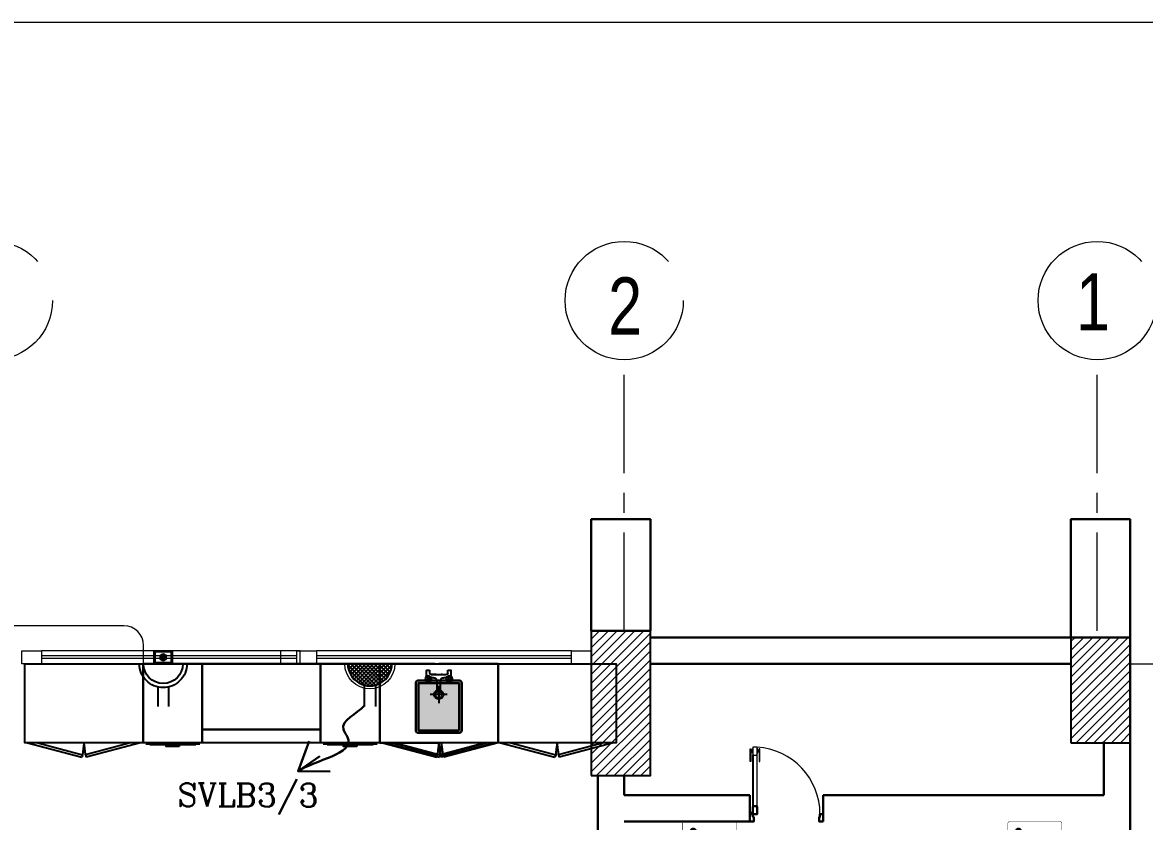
# Model space of a CAD drawing. Extents: x 1315 to 1416, y 473 to 837.
# Drawn here: x 1373.91 to 1382.45, y 599.1 to 605.18 of the extents above; entities that cross this region are included whole.
import ezdxf

# ---------------------------------------------------------------- set-up
doc = ezdxf.new("R2010")
doc.units = 0
doc.header["$MEASUREMENT"] = 0
for name, pattern in [('ACAD_ISO02W100', [15, 12, -3]), ('CENTERX2', [4, 2.5, -0.5, 0.5, -0.5]), ('DASHED', [19.05, 12.7, -6.35]), ('DASHED2', [0.375, 0.25, -0.125])]:
    doc.linetypes.add(name, pattern=pattern)
doc.layers.get('0').update_dxf_attribs({"color": 252, "linetype": 'CONTINUOUS', "lineweight": 30})
for name, color, linetype in [('-FUR', 252, 'CONTINUOUS'), ('E-SOCKETS', 6, 'CONTINUOUS'), ('POWER', 1, 'CONTINUOUS'), ('SAN', 252, 'CONTINUOUS'), ('WIRING', 4, 'CONTINUOUS')]:
    doc.layers.add(name, color=color, linetype=linetype)
for name, color, linetype, lineweight in [('axis', 252, 'CENTERX2', 5), ('Column', 252, 'CONTINUOUS', 25), ('DOOR', 252, 'CONTINUOUS', 9), ('elev', 252, 'CONTINUOUS', 9), ('Furn', 252, 'CONTINUOUS', 9), ('hatch', 252, 'CONTINUOUS', 9), ('txt in circle', 252, 'CONTINUOUS', 13), ('UG-BORDER', 20, 'CONTINUOUS', 80), ('Wall', 252, 'CONTINUOUS', 30), ('WINDOW', 252, 'CONTINUOUS', 5), ('WIRRING', 3, 'CONTINUOUS', 5)]:
    doc.layers.add(name, color=color, linetype=linetype, lineweight=lineweight)
doc.styles.add('ARIAL', font='arial.ttf')
doc.styles.add('E80', font='romanc.shx')
doc.styles.add('SOSA2', font='SOSA.shx', dxfattribs={"width": 0.8})
doc.dimstyles.new('DIM-100-IN', dxfattribs={"dimtxt": 0.22, "dimasz": 0.1, "dimexe": 0.15, "dimexo": 0.15, "dimgap": 0, "dimtad": 0, "dimrnd": 0.05, "dimzin": 1, "dimdsep": 46, "dimtxsty": 'ARIAL', "dimblk": 'DOT', "dimcen": 0.2, "dimclrd": 256, "dimclre": 256, "dimclrt": 23, "dimadec": 0, "dimazin": 0, "dimtfac": 1, "dimtmove": 2, "dimatfit": 2, "dimldrblk": 'OPEN90', "dimfxl": 0.15, "dimfxlon": 1, "dimtolj": 1, "dimtzin": 0, "dimlwe": -1, "dimarcsym": 0})

# ---------------------------------------------------------------- blocks, each defined once
blk = doc.blocks.new('A$C5C187BFD')
at = {"layer": 'Furn'}
for points in [[(0.0335, 0.1794), (0.0584, 0.1794), (0.0584, 0.1897), (0.0335, 0.1897)], [(0.0384, 0.1897), (0.0541, 0.1897), (0.0541, 0.1934), (0.0384, 0.1934)]]:
    blk.add_lwpolyline(points, close=True, dxfattribs=at)
at = {"layer": 'Furn', "const_width": 0.0014}
for points in [[(0.0978, 0.09), (0.0978, 0.1719), (0.0887, 0.1794), (0.0074, 0.1794, 0.463455), (0.0007, 0.1715), (0.0007, 0.09)], [(0.0978, 0.1719), (0.2367, 0.1719, -0.40227), (0.3187, 0.09)], [(0.0978, 0.09), (0.0978, 0.0082), (0.0887, 0.0007), (0.0074, 0.0007, -0.463455), (0.0007, 0.0086), (0.0007, 0.09)], [(0.0978, 0.0082), (0.2367, 0.0082, 0.40227), (0.3187, 0.09)]]:
    blk.add_lwpolyline(points, format="xyb", dxfattribs=at)
at = {"layer": 'Furn'}
for points in [[(0.0887, 0.1491), (0.0547, 0.1794), (0.0887, 0.1188)], [(0.1962, 0.1139), (0.1962, 0.114)], [(0.0887, 0.031), (0.0547, 0.0007), (0.0887, 0.0613)], [(0.1962, 0.0662), (0.1962, 0.0661)]]:
    blk.add_lwpolyline(points, dxfattribs=at)
at = {"layer": 'Furn', "const_width": 0.0014}
for points in [[(0.0887, 0.1794), (0.0887, 0.09)], [(0.0887, 0.0007), (0.0887, 0.09)]]:
    blk.add_lwpolyline(points, dxfattribs=at)
at = {"layer": 'Furn'}
for points in [[(0.1933, 0.1658, 0.198896), (0.1382, 0.1363, 0.197766), (0.1352, 0.1272), (0.1352, 0.09)], [(0.1933, 0.1658), (0.2366, 0.1658, -0.402045), (0.3125, 0.0899)], [(0.1717, 0.09), (0.1717, 0.0991, -0.300542), (0.1858, 0.1136), (0.2044, 0.1136, -0.297055), (0.2185, 0.1002), (0.2185, 0.09)], [(0.1769, 0.09), (0.1769, 0.0987, -0.279178), (0.1895, 0.1136, -1.386683)], [(0.1933, 0.0143, -0.198896), (0.1382, 0.0438, -0.197766), (0.1352, 0.0529), (0.1352, 0.09)], [(0.1717, 0.09), (0.1717, 0.081, 0.300542), (0.1858, 0.0665), (0.2044, 0.0665, 0.297055), (0.2185, 0.0798), (0.2185, 0.09)], [(0.1769, 0.09), (0.1769, 0.0813, 0.279178), (0.1895, 0.0665, 1.386683)], [(0.1933, 0.0143), (0.2366, 0.0143, 0.402045), (0.3125, 0.0902)]]:
    blk.add_lwpolyline(points, format="xyb", dxfattribs=at)
blk.add_lwpolyline([(0.2, 0.0338), (0.2362, 0.0338, 1), (0.2362, 0.1462), (0.2, 0.1462, 1)], format="xyb", close=True, dxfattribs=at)
at = {"layer": 'Furn', "linetype": 'DASHED2'}
for centre, radius in [((0.1241, 0.1251), 0.00494), ((0.0312, 0.0358), 0.00853), ((0.0312, 0.0358), 0.00538), ((0.1241, 0.055), 0.00494)]:
    blk.add_circle(centre, radius, dxfattribs=at)
blk = doc.blocks.new('A$C11ED6BD5')
at = {"layer": 'axis', "color": 0, "ltscale": 0.3}
for p, q in [((-3.85, 22.2), (-3.85, 24.2638)), ((-0.25, 22.2), (-0.25, 24.2638)), ((0, 21.95), (3.2217, 21.95))]:
    blk.add_line(p, q, dxfattribs=at)
at = {"layer": 'axis', "color": 0}
for centre in [(-8.65, 24.7138), (-3.85, 24.7138), (-0.25, 24.7138)]:
    blk.add_circle(centre, 0.45, dxfattribs=at)
at = {"layer": 'txt in circle', "color": 0, "ltscale": 0.01, "char_height": 0.4355, "attachment_point": 5, "style": 'SOSA2'}
for s, insert in [('2', (-3.8426, 24.6727)), ('1', (-0.2815, 24.7039))]:
    blk.add_mtext(s, dxfattribs=dict(at, insert=insert))
blk = doc.blocks.new('5')
at = {"layer": '-FUR', "linetype": 'ACAD_ISO02W100'}
for p, q in [((41999.7885, -66320.4478), (42000.6885, -66320.4478)), ((41999.8085, -66321.0478), (42000.2221, -66321.1587)), ((41999.8858, -66321.0478), (42000.2273, -66321.1393)), ((42000.5913, -66321.0478), (42000.2498, -66321.1393)), ((42000.6685, -66321.0478), (42000.255, -66321.1587)), ((42000.2273, -66321.1393), (42000.2221, -66321.1587)), ((42000.2498, -66321.1393), (42000.255, -66321.1587))]:
    blk.add_line(p, q, dxfattribs=at)
at = {"layer": '-FUR'}
blk.add_lwpolyline([(41999.7885, -66320.4478), (42000.6885, -66320.4478), (42000.6885, -66321.0478), (41999.7885, -66321.0478)], close=True, dxfattribs=at)
at = {"layer": '-FUR', "linetype": 'ACAD_ISO02W100'}
for centre, start, end in [((42001.7538, -66321.2808), 171.26112, 174.70691), ((41998.7233, -66321.2808), 5.29309, 8.73888)]:
    blk.add_arc(centre, 1.5331, start, end, dxfattribs=at)
blk = doc.blocks.new('3')
at = {"layer": '-FUR', "linetype": 'ACAD_ISO02W100'}
blk.add_line((41990.0194, -66320.4802), (41990.4694, -66320.4802), dxfattribs=at)
at = {"layer": '-FUR'}
for p, q in [((41990.0394, -66321.0902), (41990.4494, -66321.0902)), ((41990.0694, -66321.0952), (41990.4194, -66321.0952))]:
    blk.add_line(p, q, dxfattribs=at)
blk.add_lwpolyline([(41990.0194, -66321.0802), (41990.4694, -66321.0802), (41990.4694, -66320.4802), (41990.0194, -66320.4802)], close=True, dxfattribs=at)
at = {"layer": '-FUR', "color": 1}
blk.add_lwpolyline([(41990.1944, -66321.1102), (41990.2944, -66321.1102), (41990.2944, -66321.1002), (41990.1944, -66321.1002)], close=True, dxfattribs=at)
blk = doc.blocks.new('ba7es')
at = {"layer": '-FUR', "linetype": 'ACAD_ISO02W100'}
blk.add_line((1323.8895, 576.6578), (1322.9895, 576.6578), dxfattribs=at)
for p, q in [((1323.8895, 577.2578), (1322.9895, 577.2578)), ((1322.9895, 577.2578), (1322.9895, 576.6578)), ((1323.8895, 576.6578), (1323.8895, 577.2578)), ((1322.9895, 576.6578), (1322.9895, 576.7578)), ((1322.9895, 576.7578), (1323.8895, 576.7578))]:
    blk.add_line(p, q)
blk = doc.blocks.new('YY5Y5')
at = {"layer": 'SAN', "color": 1}
for p, q in [((434.16, 537.56), (433.7, 538.02)), ((433.83, 542.04), (433.83, 538.56)), ((435.73, 542.41), (434.2, 542.41)), ((435.58, 537.56), (436.04, 538.02)), ((435.73, 540.55), (435.73, 542.41)), ((436.72, 537.65), (438.25, 537.65)), ((446.18, 539.55), (436.73, 539.55)), ((443.04, 539.55), (446.16, 539.55)), ((444.65, 537.65), (446.18, 537.65)), ((447.32, 537.56), (446.86, 538.02)), ((447.16, 542.41), (447.16, 540.55)), ((448.69, 542.41), (447.16, 542.41)), ((448.74, 537.56), (449.2, 538.02)), ((449.07, 538.56), (449.07, 542.04)), ((434.16, 536.15), (433.7, 535.69)), ((435.58, 536.15), (436.04, 535.69)), ((440.5, 535.4), (440.5, 528.74)), ((442.4, 528.74), (442.4, 535.4)), ((447.32, 536.15), (446.86, 535.69)), ((448.74, 536.15), (449.2, 535.69)), ((440.87, 528.36), (442.03, 528.36))]:
    blk.add_line(p, q, dxfattribs=at)
at = {"layer": 'SAN', "color": 1, "linetype": 'Continuous'}
blk.add_line((439.23, 539.55), (439.86, 539.55), dxfattribs=at)
at = {"layer": 'SAN', "color": 2, "linetype": 'DASHED'}
for points in [[(441.45, 532.42), (441.45, 521.63)], [(436.06, 527.03), (446.84, 527.03)]]:
    blk.add_lwpolyline(points, dxfattribs=at)
at = {"layer": 'SAN', "color": 1}
for centre, radius in [((434.87, 536.85), 2), ((434.87, 536.85), 1), ((434.87, 536.85), 0.8), ((448.03, 536.85), 2), ((448.03, 536.85), 1), ((448.03, 536.85), 0.8)]:
    blk.add_circle(centre, radius, dxfattribs=at)
for centre, radius, start, end in [((434.2, 542.04), 0.375, 90, 180), ((436.73, 540.55), 1, 180, 270), ((438.25, 535.4), 2.25, 0, 90), ((444.65, 535.4), 2.25, 90, 180), ((446.16, 540.55), 1, 270, 0), ((448.69, 542.04), 0.375, 0, 90), ((441.45, 527.03), 2.86, 109.43194, 70.56806), ((441.45, 527.03), 2.08, 117.27647, 62.72353), ((440.87, 528.74), 0.375, 180, 270), ((442.03, 528.74), 0.375, 270, 360)]:
    blk.add_arc(centre, radius, start, end, dxfattribs=at)
blk = doc.blocks.new('fd')
at = {"layer": '-FUR'}
h = blk.add_hatch(color=254, dxfattribs=at)
h.paths.add_polyline_path([(1322.6636, 576.6994), (1322.3536, 576.6994), (1322.3536, 577.0594), (1322.6636, 577.0594)], flags=16)
edge = h.paths.add_edge_path()
edge.add_line((1322.6636, 576.6794), (1322.3536, 576.6794))
edge.add_arc((1322.3536, 576.6994), 0.02, 180, 270, ccw=False)
edge.add_line((1322.3336, 576.6994), (1322.3336, 577.0594))
edge.add_arc((1322.3536, 577.0594), 0.02, 90, 180, ccw=False)
edge.add_line((1322.3536, 577.0794), (1322.6636, 577.0794))
edge.add_arc((1322.6636, 577.0594), 0.02, 0, 90, ccw=False)
edge.add_line((1322.6836, 577.0594), (1322.6836, 576.6994))
edge.add_arc((1322.6636, 576.6994), 0.02, -90, 0, ccw=False)
blk.add_hatch(color=253, dxfattribs=at).paths.add_polyline_path([(1322.6636, 577.0594), (1322.6636, 576.6994), (1322.3536, 576.6994), (1322.3536, 577.0594)])
h = blk.add_hatch(color=251, dxfattribs=at)
h.paths.add_polyline_path([(1322.6337, 577.0294), (1322.6636, 577.0594), (1322.6636, 576.6994), (1322.6336, 576.7294)])
h.paths.add_polyline_path([(1322.6336, 576.7294), (1322.6636, 576.6994), (1322.3536, 576.6994), (1322.3836, 576.7294)])
h = blk.add_hatch(color=252, dxfattribs=at)
h.paths.add_polyline_path([(1322.3836, 577.0294), (1322.3536, 577.0594), (1322.6636, 577.0594), (1322.6337, 577.0294)])
h.paths.add_polyline_path([(1322.3836, 576.7294), (1322.3536, 576.6994), (1322.3536, 577.0594), (1322.3836, 577.0294)])
for p, q in [((1322.4784, 577.2056), (1322.0597, 577.2056)), ((1322.4784, 577.2056), (1322.9597, 577.2056)), ((1322.0597, 576.6056), (1322.5097, 576.6056)), ((1322.9597, 576.6056), (1322.5097, 576.6056))]:
    blk.add_line(p, q, dxfattribs=at)
at = {"layer": '-FUR', "linetype": 'ACAD_ISO02W100'}
for p, q in [((1322.0597, 577.2056), (1322.5097, 577.2056)), ((1322.9597, 577.2056), (1322.5097, 577.2056)), ((1322.0997, 576.6056), (1322.5133, 576.4948)), ((1322.177, 576.6056), (1322.5185, 576.5141)), ((1322.8824, 576.6056), (1322.541, 576.5141)), ((1322.9597, 576.6056), (1322.5462, 576.4948)), ((1322.5185, 576.5141), (1322.5133, 576.4948)), ((1322.541, 576.5141), (1322.5462, 576.4948))]:
    blk.add_line(p, q, dxfattribs=at)
for centre, start, end in [((1324.045, 576.3727), 171.26112, 174.70691), ((1321.0144, 576.3727), 5.29309, 8.73888)]:
    blk.add_arc(centre, 1.5331, start, end, dxfattribs=at)
for p, q in [((1322.0597, 577.2056), (1322.0597, 576.6056)), ((1322.9597, 577.2056), (1322.9597, 576.6056))]:
    blk.add_line(p, q)
blk.add_lwpolyline([(1322.6636, 576.6794), (1322.3536, 576.6794, -0.414214), (1322.3336, 576.6994), (1322.3336, 577.0594, -0.414214), (1322.3536, 577.0794), (1322.6636, 577.0794, -0.414214), (1322.6836, 577.0594), (1322.6836, 576.6994, -0.414214)], format="xyb", close=True)
blk.add_lwpolyline([(1322.6636, 576.6794), (1322.3536, 576.6794, -0.414214), (1322.3336, 576.6994), (1322.3336, 577.0594, -0.414214), (1322.3536, 577.0794), (1322.6636, 577.0794, -0.414214), (1322.6836, 577.0594), (1322.6836, 576.6994, -0.414214)], format="xyb", close=True)
blk.add_lwpolyline([(1322.6636, 576.6994), (1322.3536, 576.6994), (1322.3536, 577.0594), (1322.6636, 577.0594)], close=True)
at = {"extrusion": (0, 0, -1), "xscale": 0.0121000000000322, "yscale": 0.0121000000000322, "zscale": -0.0121}
blk.add_blockref('YY5Y5', (-1327.8502, 570.5947), dxfattribs=at)
blk = doc.blocks.new('juy')
blk.add_line((1322.9597, 577.2056), (1322.9597, 576.6056))
blk.add_blockref('fd', (0, 0))
blk = doc.blocks.new('LAB 2')
h = blk.add_hatch(color=251)
h.set_gradient(color1=(255, 191, 127), color2=(255, 181, 107), one_color=1, tint=0.71)
h.paths.add_polyline_path([(1000.0421, 445.0029), (999.7321, 445.0029), (999.7321, 444.6429), (1000.0421, 444.6429)], flags=0)
edge = h.paths.add_edge_path(flags=17)
edge.add_line((1000.0421, 445.0229), (999.7321, 445.0229))
edge.add_arc((999.7321, 445.0029), 0.02, 90, 180)
edge.add_line((999.7121, 445.0029), (999.7121, 444.6429))
edge.add_arc((999.7321, 444.6429), 0.02, 180, 270)
edge.add_line((999.7321, 444.6229), (1000.0421, 444.6229))
edge.add_arc((1000.0421, 444.6429), 0.02, 270, 360)
edge.add_line((1000.0621, 444.6429), (1000.0621, 445.0029))
edge.add_arc((1000.0421, 445.0029), 0.02, 360, 450)
edge = h.paths.add_edge_path(flags=0)
edge.add_line((999.8756, 444.7099), (999.8756, 444.6293))
edge = h.paths.add_edge_path(flags=0)
edge.add_line((999.8987, 444.6293), (999.8987, 444.7099))
edge = h.paths.add_edge_path(flags=0)
edge.add_line((999.8871, 444.6653), (999.8871, 444.7959))
edge = h.paths.add_edge_path(flags=0)
edge.add_line((999.9524, 444.7306), (999.8219, 444.7306))
edge = h.paths.add_edge_path(flags=0)
edge.add_arc((999.8871, 444.7306), 0.0346, -70.56806, 250.56806, ccw=False)
edge = h.paths.add_edge_path(flags=0)
edge.add_arc((999.8871, 444.7306), 0.0251, -62.72353, 242.72353, ccw=False)
edge = h.paths.add_edge_path(flags=0)
edge.add_arc((999.8802, 444.7099), 0.00454, 90, 180, ccw=False)
edge = h.paths.add_edge_path(flags=0)
edge.add_arc((999.8941, 444.7099), 0.00454, 0, 90, ccw=False)
edge = h.paths.add_edge_path(flags=0)
edge.add_line((999.8941, 444.7145), (999.8802, 444.7145))
edge = h.paths.add_edge_path(flags=16)
edge.add_arc((999.8075, 444.6117), 0.0121, 0, 360, ccw=False)
edge = h.paths.add_edge_path(flags=16)
edge.add_line((999.9582, 444.6203), (999.9527, 444.6258))
edge = h.paths.add_edge_path(flags=16)
edge.add_line((999.9753, 444.6203), (999.9809, 444.6258))
edge = h.paths.add_edge_path(flags=16)
edge.add_line((999.799, 444.6203), (999.7934, 444.6258))
edge = h.paths.add_edge_path(flags=16)
edge.add_line((999.8161, 444.6203), (999.8216, 444.6258))
h = blk.add_hatch(color=251)
h.set_gradient(color1=(255, 191, 127), color2=(255, 181, 107), one_color=1, tint=0.71)
edge = h.paths.add_edge_path(flags=17)
edge.add_line((1000.0421, 445.0229), (999.7321, 445.0229))
edge.add_arc((999.7321, 445.0029), 0.02, 90, 180)
edge.add_line((999.7121, 445.0029), (999.7121, 444.6429))
edge.add_arc((999.7321, 444.6429), 0.02, 180, 270)
edge.add_line((999.7321, 444.6229), (1000.0421, 444.6229))
edge.add_arc((1000.0421, 444.6429), 0.02, 270, 360)
edge.add_line((1000.0621, 444.6429), (1000.0621, 445.0029))
edge.add_arc((1000.0421, 445.0029), 0.02, 360, 450)
h.paths.add_polyline_path([(1000.0421, 445.0029), (999.7321, 445.0029), (999.7321, 444.6429), (1000.0421, 444.6429)], flags=0)
edge = h.paths.add_edge_path(flags=0)
edge.add_line((999.8756, 444.7099), (999.8756, 444.6293))
edge = h.paths.add_edge_path(flags=0)
edge.add_line((999.8987, 444.6293), (999.8987, 444.7099))
edge = h.paths.add_edge_path(flags=0)
edge.add_line((999.8871, 444.6653), (999.8871, 444.7959))
edge = h.paths.add_edge_path(flags=0)
edge.add_line((999.9524, 444.7306), (999.8219, 444.7306))
edge = h.paths.add_edge_path(flags=0)
edge.add_arc((999.8871, 444.7306), 0.0346, -70.56806, 250.56806, ccw=False)
edge = h.paths.add_edge_path(flags=0)
edge.add_arc((999.8871, 444.7306), 0.0251, -62.72353, 242.72353, ccw=False)
edge = h.paths.add_edge_path(flags=0)
edge.add_arc((999.8802, 444.7099), 0.00454, 90, 180, ccw=False)
edge = h.paths.add_edge_path(flags=0)
edge.add_arc((999.8941, 444.7099), 0.00454, 0, 90, ccw=False)
edge = h.paths.add_edge_path(flags=0)
edge.add_line((999.8941, 444.7145), (999.8802, 444.7145))
edge = h.paths.add_edge_path(flags=16)
edge.add_arc((999.8075, 444.6117), 0.0121, 0, 360, ccw=False)
edge = h.paths.add_edge_path(flags=16)
edge.add_line((999.9582, 444.6203), (999.9527, 444.6258))
edge = h.paths.add_edge_path(flags=16)
edge.add_line((999.9753, 444.6203), (999.9809, 444.6258))
edge = h.paths.add_edge_path(flags=16)
edge.add_line((999.799, 444.6203), (999.7934, 444.6258))
edge = h.paths.add_edge_path(flags=16)
edge.add_line((999.8161, 444.6203), (999.8216, 444.6258))
h = blk.add_hatch(color=251)
h.set_gradient(color1=(255, 191, 127), color2=(255, 181, 107), one_color=1, tint=0.71)
edge = h.paths.add_edge_path(flags=16)
edge.add_line((1000.0421, 445.0229), (999.7321, 445.0229))
edge.add_arc((999.7321, 445.0029), 0.02, 90, 180)
edge.add_line((999.7121, 445.0029), (999.7121, 444.6429))
edge.add_arc((999.7321, 444.6429), 0.02, 180, 270)
edge.add_line((999.7321, 444.6229), (1000.0421, 444.6229))
edge.add_arc((1000.0421, 444.6429), 0.02, 270, 360)
edge.add_line((1000.0621, 444.6429), (1000.0621, 445.0029))
edge.add_arc((1000.0421, 445.0029), 0.02, 360, 450)
edge = h.paths.add_edge_path()
edge.add_arc((999.8075, 444.6117), 0.0242, 0, 360, ccw=False)
edge = h.paths.add_edge_path(flags=16)
edge.add_arc((999.8075, 444.6117), 0.0121, 0, 360, ccw=False)
edge = h.paths.add_edge_path(flags=16)
edge.add_arc((999.8075, 444.6117), 0.00968, 0, 360, ccw=False)
edge = h.paths.add_edge_path(flags=16)
edge.add_line((999.799, 444.6203), (999.7934, 444.6258))
edge = h.paths.add_edge_path(flags=16)
edge.add_line((999.799, 444.6032), (999.7934, 444.5976))
edge = h.paths.add_edge_path(flags=16)
edge.add_line((999.8161, 444.6203), (999.8216, 444.6258))
edge = h.paths.add_edge_path(flags=16)
edge.add_line((999.8161, 444.6032), (999.8216, 444.5976))
h = blk.add_hatch(color=251)
h.set_gradient(color1=(255, 191, 127), color2=(255, 181, 107), one_color=1, tint=0.71)
edge = h.paths.add_edge_path(flags=16)
edge.add_line((1000.0421, 445.0229), (999.7321, 445.0229))
edge.add_arc((999.7321, 445.0029), 0.02, 90, 180)
edge.add_line((999.7121, 445.0029), (999.7121, 444.6429))
edge.add_arc((999.7321, 444.6429), 0.02, 180, 270)
edge.add_line((999.7321, 444.6229), (1000.0421, 444.6229))
edge.add_arc((1000.0421, 444.6429), 0.02, 270, 360)
edge.add_line((1000.0621, 444.6429), (1000.0621, 445.0029))
edge.add_arc((1000.0421, 445.0029), 0.02, 360, 450)
edge = h.paths.add_edge_path()
edge.add_arc((999.9668, 444.6117), 0.0242, 0, 360, ccw=False)
edge = h.paths.add_edge_path(flags=16)
edge.add_arc((999.9668, 444.6117), 0.0121, 0, 360, ccw=False)
edge = h.paths.add_edge_path(flags=16)
edge.add_arc((999.9668, 444.6117), 0.00968, 0, 360, ccw=False)
edge = h.paths.add_edge_path(flags=16)
edge.add_line((999.9582, 444.6203), (999.9527, 444.6258))
edge = h.paths.add_edge_path(flags=16)
edge.add_line((999.9582, 444.6032), (999.9527, 444.5976))
edge = h.paths.add_edge_path(flags=16)
edge.add_line((999.9753, 444.6203), (999.9809, 444.6258))
edge = h.paths.add_edge_path(flags=16)
edge.add_line((999.9753, 444.6032), (999.9809, 444.5976))
h = blk.add_hatch(color=251)
h.set_gradient(color1=(255, 191, 127), color2=(255, 181, 107), one_color=1, tint=0.71)
edge = h.paths.add_edge_path(flags=16)
edge.add_line((1000.0421, 445.0229), (999.7321, 445.0229))
edge.add_arc((999.7321, 445.0029), 0.02, 90, 180)
edge.add_line((999.7121, 445.0029), (999.7121, 444.6429))
edge.add_arc((999.7321, 444.6429), 0.02, 180, 270)
edge.add_line((999.7321, 444.6229), (1000.0421, 444.6229))
edge.add_arc((1000.0421, 444.6429), 0.02, 270, 360)
edge.add_line((1000.0621, 444.6429), (1000.0621, 445.0029))
edge.add_arc((1000.0421, 445.0029), 0.02, 360, 450)
edge = h.paths.add_edge_path(flags=0)
edge.add_line((999.8756, 444.7099), (999.8756, 444.6293))
edge = h.paths.add_edge_path()
edge.add_arc((999.8484, 444.6293), 0.0272, 270, 360, ccw=False)
h = blk.add_hatch(color=251)
h.set_gradient(color1=(255, 191, 127), color2=(255, 181, 107), one_color=1, tint=0.71)
edge = h.paths.add_edge_path(flags=16)
edge.add_line((1000.0421, 445.0229), (999.7321, 445.0229))
edge.add_arc((999.7321, 445.0029), 0.02, 90, 180)
edge.add_line((999.7121, 445.0029), (999.7121, 444.6429))
edge.add_arc((999.7321, 444.6429), 0.02, 180, 270)
edge.add_line((999.7321, 444.6229), (1000.0421, 444.6229))
edge.add_arc((1000.0421, 444.6429), 0.02, 270, 360)
edge.add_line((1000.0621, 444.6429), (1000.0621, 445.0029))
edge.add_arc((1000.0421, 445.0029), 0.02, 360, 450)
edge = h.paths.add_edge_path(flags=0)
edge.add_line((999.8987, 444.6293), (999.8987, 444.7099))
edge = h.paths.add_edge_path()
edge.add_arc((999.9259, 444.6293), 0.0272, 180, 270, ccw=False)
h = blk.add_hatch(color=251)
h.set_gradient(color1=(255, 191, 127), color2=(255, 181, 107), one_color=1, tint=0.71)
edge = h.paths.add_edge_path(flags=16)
edge.add_line((1000.0421, 445.0229), (999.7321, 445.0229))
edge.add_arc((999.7321, 445.0029), 0.02, 90, 180)
edge.add_line((999.7121, 445.0029), (999.7121, 444.6429))
edge.add_arc((999.7321, 444.6429), 0.02, 180, 270)
edge.add_line((999.7321, 444.6229), (1000.0421, 444.6229))
edge.add_arc((1000.0421, 444.6429), 0.02, 270, 360)
edge.add_line((1000.0621, 444.6429), (1000.0621, 445.0029))
edge.add_arc((1000.0421, 445.0029), 0.02, 360, 450)
h.paths.add_polyline_path([(1000.0421, 445.0029), (999.7321, 445.0029), (999.7321, 444.6429), (1000.0421, 444.6429)], flags=0)
edge = h.paths.add_edge_path(flags=17)
edge.add_line((1000.0421, 445.0229), (999.7321, 445.0229))
edge.add_arc((999.7321, 445.0029), 0.02, 90, 180)
edge.add_line((999.7121, 445.0029), (999.7121, 444.6429))
edge.add_arc((999.7321, 444.6429), 0.02, 180, 270)
edge.add_line((999.7321, 444.6229), (1000.0421, 444.6229))
edge.add_arc((1000.0421, 444.6429), 0.02, 270, 360)
edge.add_line((1000.0621, 444.6429), (1000.0621, 445.0029))
edge.add_arc((1000.0421, 445.0029), 0.02, 360, 450)
edge = h.paths.add_edge_path(flags=0)
edge.add_line((999.8756, 444.7099), (999.8756, 444.6293))
edge = h.paths.add_edge_path(flags=0)
edge.add_line((999.8987, 444.6293), (999.8987, 444.7099))
edge = h.paths.add_edge_path(flags=0)
edge.add_line((999.8871, 444.6653), (999.8871, 444.7959))
edge = h.paths.add_edge_path(flags=0)
edge.add_line((999.9524, 444.7306), (999.8219, 444.7306))
edge = h.paths.add_edge_path(flags=0)
edge.add_arc((999.8871, 444.7306), 0.0346, -70.56806, 250.56806, ccw=False)
edge = h.paths.add_edge_path(flags=0)
edge.add_arc((999.8871, 444.7306), 0.0251, -62.72353, 242.72353, ccw=False)
edge = h.paths.add_edge_path(flags=0)
edge.add_arc((999.8802, 444.7099), 0.00454, 90, 180, ccw=False)
edge = h.paths.add_edge_path(flags=0)
edge.add_arc((999.8941, 444.7099), 0.00454, 0, 90, ccw=False)
edge = h.paths.add_edge_path(flags=0)
edge.add_line((999.8941, 444.7145), (999.8802, 444.7145))
edge = h.paths.add_edge_path(flags=16)
edge.add_arc((999.9668, 444.6117), 0.0121, 0, 360, ccw=False)
edge = h.paths.add_edge_path(flags=16)
edge.add_arc((999.8075, 444.6117), 0.0121, 0, 360, ccw=False)
edge = h.paths.add_edge_path(flags=16)
edge.add_line((999.9582, 444.6203), (999.9527, 444.6258))
edge = h.paths.add_edge_path(flags=16)
edge.add_line((999.9753, 444.6203), (999.9809, 444.6258))
edge = h.paths.add_edge_path(flags=16)
edge.add_line((999.799, 444.6203), (999.7934, 444.6258))
edge = h.paths.add_edge_path(flags=16)
edge.add_line((999.8161, 444.6203), (999.8216, 444.6258))
at = {"color": 251, "xscale": -1, "rotation": 180}
for name, p in [('juy', (-322.6215, 1021.7024)), ('ba7es', (-324.9013, 1021.7546))]:
    blk.add_blockref(name, p, dxfattribs=at)
at = {"layer": 'Wall', "color": 251, "lineweight": 20, "xscale": -1, "rotation": 180}
for p in [(-41003.0503, -65875.9511), (-41000.3503, -65875.9511), (-40999.4503, -65875.9511)]:
    blk.add_blockref('5', p, dxfattribs=at)
at = {"layer": 'Wall', "color": 251, "lineweight": 20, "rotation": 180}
for p in [(42988.1076, -65875.9834), (42989.4576, -65875.9834)]:
    blk.add_blockref('3', p, dxfattribs=at)
blk = doc.blocks.new('DOUBLEX POWER SOCKET')
at = {"layer": 'POWER', "ltscale": 0.05}
h = blk.add_hatch(dxfattribs=at)
h.set_pattern_fill('ANSI37', color=213, scale=0.000177778, angle=-90, style=0)
h.set_pattern_definition([(135, (-134.804893, -140.661473), (0.0117851071, 0.0117851071), []), (45, (-134.804893, -140.661473), (0.0117851071, -0.0117851071), [])])
edge = h.paths.add_edge_path()
edge.add_line((112.7598, -131.9321), (112.4931, -131.9321))
edge.add_ellipse((112.6264, -131.9321), major_axis=(0.1333, 0), ratio=1, start_angle=0.00923, end_angle=180.00923, ccw=False)
at = {"color": 7}
blk.add_arc((112.6264, -131.9321), 0.1515, 0, 180, dxfattribs=at)
at = {"layer": 'POWER', "color": 6}
for p, q in [((112.5918, -131.8033), (112.5918, -131.6747)), ((112.6611, -131.8033), (112.6611, -131.6747)), ((112.8264, -131.9321), (112.4264, -131.9321))]:
    blk.add_line(p, q, dxfattribs=at)
at = {"layer": 'POWER', "color": 6, "extrusion": (0, 0, -1)}
blk.add_ellipse((112.6264, -131.9321), major_axis=(0.1333, 0), ratio=1, start_param=3.141431, end_param=6.283024, dxfattribs=at)
blk = doc.blocks.new('DOPLEX SOCKET WP')
at = {"layer": 'E-SOCKETS'}
blk.add_hatch(color=2, dxfattribs=at).paths.add_polyline_path([(48.2533, -124.2906, -1), (48.301, -124.2906, -1)])
at = {"layer": 'E-SOCKETS', "color": 2}
for p, q in [((48.2373, -124.0647), (48.2373, -123.9156)), ((48.3173, -124.0647), (48.3173, -123.9156)), ((48.0968, -124.2406), (48.4575, -124.2406)), ((48.1027, -124.2406), (48.4515, -124.2406))]:
    blk.add_line(p, q, dxfattribs=at)
for points in [[(48.3454, -124.2406), (48.2089, -124.2406), (48.2089, -124.3406), (48.3454, -124.3406)], [(48.3388, -124.2471), (48.2154, -124.2471), (48.2154, -124.3341), (48.3388, -124.3341)]]:
    blk.add_lwpolyline(points, close=True, dxfattribs=at)
blk.add_circle((48.2771, -124.2906), 0.0239, dxfattribs=at)
at = {"layer": 'E-SOCKETS', "color": 7, "linetype": 'DASHED'}
blk.add_arc((48.2771, -124.2406), 0.1804, 0, 180, dxfattribs=at)
at = {"layer": 'E-SOCKETS', "color": 2}
blk.add_arc((48.2771, -124.2406), 0.1491, 0, 180, dxfattribs=at)
blk = doc.blocks.new('_Dot')
at = {"color": 0, "linetype": 'ByBlock', "lineweight": -2}
blk.add_line((-0.5, 0), (-1, 0), dxfattribs=at)
at = {"color": 0, "linetype": 'ByBlock', "const_width": 0.5}
blk.add_lwpolyline([(-0.25, 0, 1), (0.25, 0, 1)], format="xyb", close=True, dxfattribs=at)

msp = doc.modelspace()

# ---------------------------------------------------------------- hatches: boundary and pattern name
at = {"layer": 'hatch'}
h = msp.add_hatch(dxfattribs=at)
h.set_pattern_fill('ANSI31', color=256, scale=0.015, style=0)
h.set_pattern_definition([(45, (1560.84348, 262.12992), (-0.0336759605, 0.0336759605), [])])
h.paths.add_polyline_path([(1378.2363, 599.452), (1378.6863, 599.452), (1378.6863, 600.5521), (1378.2363, 600.5521)])
h = msp.add_hatch(dxfattribs=at)
h.set_pattern_fill('ANSI31', color=256, scale=0.015, style=0)
h.set_pattern_definition([(45, (1574.093467, 262.079885), (-0.0336759605, 0.0336759605), [])])
h.paths.add_polyline_path([(1381.8863, 599.702), (1382.3363, 599.702), (1382.3363, 600.502), (1381.8863, 600.502)])

# ---------------------------------------------------------------- linework, layer by layer
at = {"layer": 'Column'}
for points in [[(1378.2363, 599.452), (1378.6863, 599.452), (1378.6863, 600.5521), (1378.2363, 600.5521)], [(1381.8863, 599.702), (1382.3363, 599.702), (1382.3363, 600.502), (1381.8863, 600.502)]]:
    msp.add_lwpolyline(points, close=True, dxfattribs=at)
at = {"layer": 'DOOR'}
for p, q in [((1379.466, 599.2171), (1379.466, 599.6091)), ((1379.4687, 599.6091), (1379.4687, 599.2171)), ((1379.4949, 599.6091), (1379.4949, 599.2171)), ((1379.4976, 599.2171), (1379.4976, 599.6091))]:
    msp.add_line(p, q, dxfattribs=at)
for points in [[(1379.4503, 599.5592), (1379.4459, 599.5592), (1379.4459, 599.6557), (1379.4503, 599.6557)], [(1379.4569, 599.6458), (1379.4533, 599.6458), (1379.4533, 599.6344), (1379.4569, 599.6344)], [(1379.4687, 599.6122), (1379.4687, 599.606), (1379.4949, 599.606), (1379.4949, 599.6122), (1379.4974, 599.6122), (1379.4974, 599.6682), (1379.4974, 599.6682), (1379.4662, 599.6682), (1379.4662, 599.6122)], [(1379.5067, 599.6458), (1379.5103, 599.6458), (1379.5103, 599.6344), (1379.5067, 599.6344)], [(1379.5132, 599.5592), (1379.5177, 599.5592), (1379.5177, 599.6557), (1379.5132, 599.6557)]]:
    msp.add_lwpolyline(points, close=True, dxfattribs=at)
for points in [[(1379.4503, 599.6456, -1), (1379.4533, 599.6456), (1379.4533, 599.6456), (1379.4533, 599.6346), (1379.4533, 599.6346, -1), (1379.4503, 599.6346), (1379.4503, 599.6346)], [(1379.4687, 599.6063), (1379.4687, 599.6063, -1), (1379.4687, 599.6119)], [(1379.4949, 599.6063), (1379.4949, 599.6063, 1), (1379.4949, 599.6119)], [(1379.5132, 599.6456, 1), (1379.5103, 599.6456), (1379.5103, 599.6456), (1379.5103, 599.6346), (1379.5103, 599.6346, 1), (1379.5132, 599.6346), (1379.5132, 599.6346)]]:
    msp.add_lwpolyline(points, format="xyb", close=True, dxfattribs=at)
for points in [[(1379.46, 599.6304), (1379.4569, 599.6304), (1379.4569, 599.6498), (1379.46, 599.6498)], [(1379.4662, 599.6246), (1379.46, 599.6246), (1379.46, 599.6557), (1379.4662, 599.6557)], [(1379.4974, 599.6246), (1379.5036, 599.6246), (1379.5036, 599.6557), (1379.4974, 599.6557)], [(1379.5036, 599.6304), (1379.5067, 599.6304), (1379.5067, 599.6498), (1379.5036, 599.6498)]]:
    msp.add_lwpolyline(points, dxfattribs=at)
msp.add_arc((1379.4652, 599.158), 0.5112, 360, 86.39768, dxfattribs=at)
at = {"layer": 'elev'}
msp.add_line((1378.2363, 600.302), (1376.891, 600.302), dxfattribs=at)
at = {"layer": 'elev', "linetype": 'Continuous'}
for points in [[(1373.9036, 600.402), (1374.0536, 600.402), (1374.0536, 600.302), (1373.9036, 600.302)], [(1375.8713, 600.302), (1376.0213, 600.302), (1376.0213, 600.402), (1375.8713, 600.402)], [(1375.995, 600.402), (1376.145, 600.402), (1376.145, 600.302), (1375.995, 600.302)], [(1378.0863, 600.402), (1378.2363, 600.402), (1378.2363, 600.302), (1378.0863, 600.302)]]:
    msp.add_lwpolyline(points, close=True, dxfattribs=at)
at = {"layer": 'UG-BORDER', "color": 14, "lineweight": 20}
msp.add_line((1394.7925, 605.1818), (1315.7801, 605.1818), dxfattribs=at)
at = {"layer": 'Wall', "linetype": 'Continuous'}
for p, q in [((1378.6863, 600.502), (1381.8863, 600.502)), ((1378.6863, 600.302), (1381.8863, 600.302)), ((1382.1363, 599.302), (1382.1363, 599.7109)), ((1382.1363, 599.302), (1382.1363, 599.7109)), ((1379.4414, 599.3025), (1378.4863, 599.3027)), ((1379.4414, 599.3025), (1378.4863, 599.3027)), ((1379.4414, 599.102), (1379.4414, 599.3025)), ((1382.1363, 599.302), (1380.0014, 599.3024)), ((1382.1363, 599.302), (1380.0014, 599.3024)), ((1380.0014, 599.102), (1380.0014, 599.3024)), ((1379.4414, 599.102), (1378.4863, 599.102)), ((1379.4414, 599.102), (1378.4863, 599.102))]:
    msp.add_line(p, q, dxfattribs=at)
at = {"layer": 'Wall'}
for p in [(1382.3363, 600.502), (1382.3363, 600.1021)]:
    msp.add_line(p, (1382.3363, 597.302), dxfattribs=at)
at = {"layer": 'Wall', "linetype": 'Continuous'}
for points in [[(1378.2363, 600.5521), (1378.6863, 600.5521), (1378.6863, 601.4021), (1378.2363, 601.4021)], [(1381.8863, 600.502), (1382.3363, 600.502), (1382.3363, 601.4021), (1381.8863, 601.4021)], [(1379.4687, 599.214), (1379.4687, 599.2202), (1379.4949, 599.2202), (1379.4949, 599.214), (1379.4974, 599.214), (1379.4974, 599.158), (1379.4974, 599.158), (1379.4662, 599.158), (1379.4662, 599.214)], [(1379.4414, 599.102), (1379.4414, 599.158), (1379.4662, 599.158), (1379.4662, 599.1368), (1379.4725, 599.1368), (1379.4725, 599.102)], [(1380.0014, 599.102), (1380.0014, 599.158), (1379.9764, 599.158), (1379.9764, 599.1368), (1379.9702, 599.1368), (1379.9702, 599.102)]]:
    msp.add_lwpolyline(points, close=True, dxfattribs=at)
for points in [[(1378.2863, 592.302), (1378.2863, 599.452)], [(1378.4863, 599.3027), (1378.4863, 599.452)]]:
    msp.add_lwpolyline(points, dxfattribs=at)
for points in [[(1379.4687, 599.2199), (1379.4687, 599.2199, 1), (1379.4687, 599.2144)], [(1379.4949, 599.2199), (1379.4949, 599.2199, -1), (1379.4949, 599.2144)]]:
    msp.add_lwpolyline(points, format="xyb", close=True, dxfattribs=at)
msp.add_circle((1379.46, 599.1642), 0.00622, dxfattribs=at)
at = {"layer": 'WINDOW', "linetype": 'Continuous'}
for p, q in [((1375.995, 600.402), (1374.0536, 600.402)), ((1375.995, 600.362), (1374.0536, 600.362)), ((1378.0863, 600.402), (1376.145, 600.402)), ((1378.0863, 600.362), (1376.145, 600.362)), ((1375.995, 600.342), (1374.0536, 600.342)), ((1375.995, 600.302), (1374.0536, 600.302)), ((1378.0863, 600.342), (1376.145, 600.342)), ((1378.0863, 600.302), (1376.145, 600.302))]:
    msp.add_line(p, q, dxfattribs=at)
at = {"layer": 'WIRRING', "color": 3}
for p, q in [((1374.6793, 600.5917), (1372.6201, 600.5917)), ((1374.8293, 600.302), (1374.8293, 600.4417))]:
    msp.add_line(p, q, dxfattribs=at)
msp.add_arc((1374.6793, 600.4417), 0.15, 0, 90, dxfattribs=at)

# ---------------------------------------------------------------- block references
at = {"color": 3, "xscale": -1, "rotation": 180}
msp.add_blockref('LAB 2', (377.1881, 1044.7988), dxfattribs=at)
at = {"layer": 'axis'}
msp.add_blockref('A$C11ED6BD5', (1382.3363, 578.352), dxfattribs=at)
at = {"layer": 'Furn', "xscale": 2.296550155765288, "yscale": 2.296550155765288, "zscale": 2.296550155765288, "rotation": 270}
for p in [(1378.9295, 599.1036), (1381.4045, 599.1036)]:
    msp.add_blockref('A$C5C187BFD', p, dxfattribs=at)
at = {"layer": 'WIRRING', "linetype": 'Continuous', "xscale": -1, "rotation": 180}
msp.add_blockref('DOPLEX SOCKET WP', (1326.7012, 476.0614), dxfattribs=at)
at = {"layer": 'WIRRING', "linetype": 'Continuous', "xscale": -1.258540144319567, "yscale": 1.258540144319567, "zscale": 1.25854014431959, "rotation": 180}
msp.add_blockref('DOUBLEX POWER SOCKET', (1234.8061, 434.2602), dxfattribs=at)

# ---------------------------------------------------------------- texts
at = {"layer": 'WIRING', "color": 7, "extrusion": (-5.9614e-05, -0.021173, 0.999776), "style": 'E80'}
msp.add_text('SVLB3/3', height=0.1764, rotation=360, dxfattribs=at).set_placement((1373.3942, 602.9513, -12.7694))

# ---------------------------------------------------------------- leaders
at = {"layer": 'WIRRING', "color": 6, "linetype": 'ByBlock', "path_type": 1}
msp.add_leader([(1376.0049, 599.4847), (1376.3804, 599.7441), (1376.3495, 599.8034), (1376.5073, 599.9817)], dimstyle='DIM-100-IN', override={"dimasz": 0.2, "dimgap": 0.1, "dimtad": 0, "dimfxl": 1.25, "dimfxlon": 1}, dxfattribs=at)

doc.saveas('drawing.dxf')
